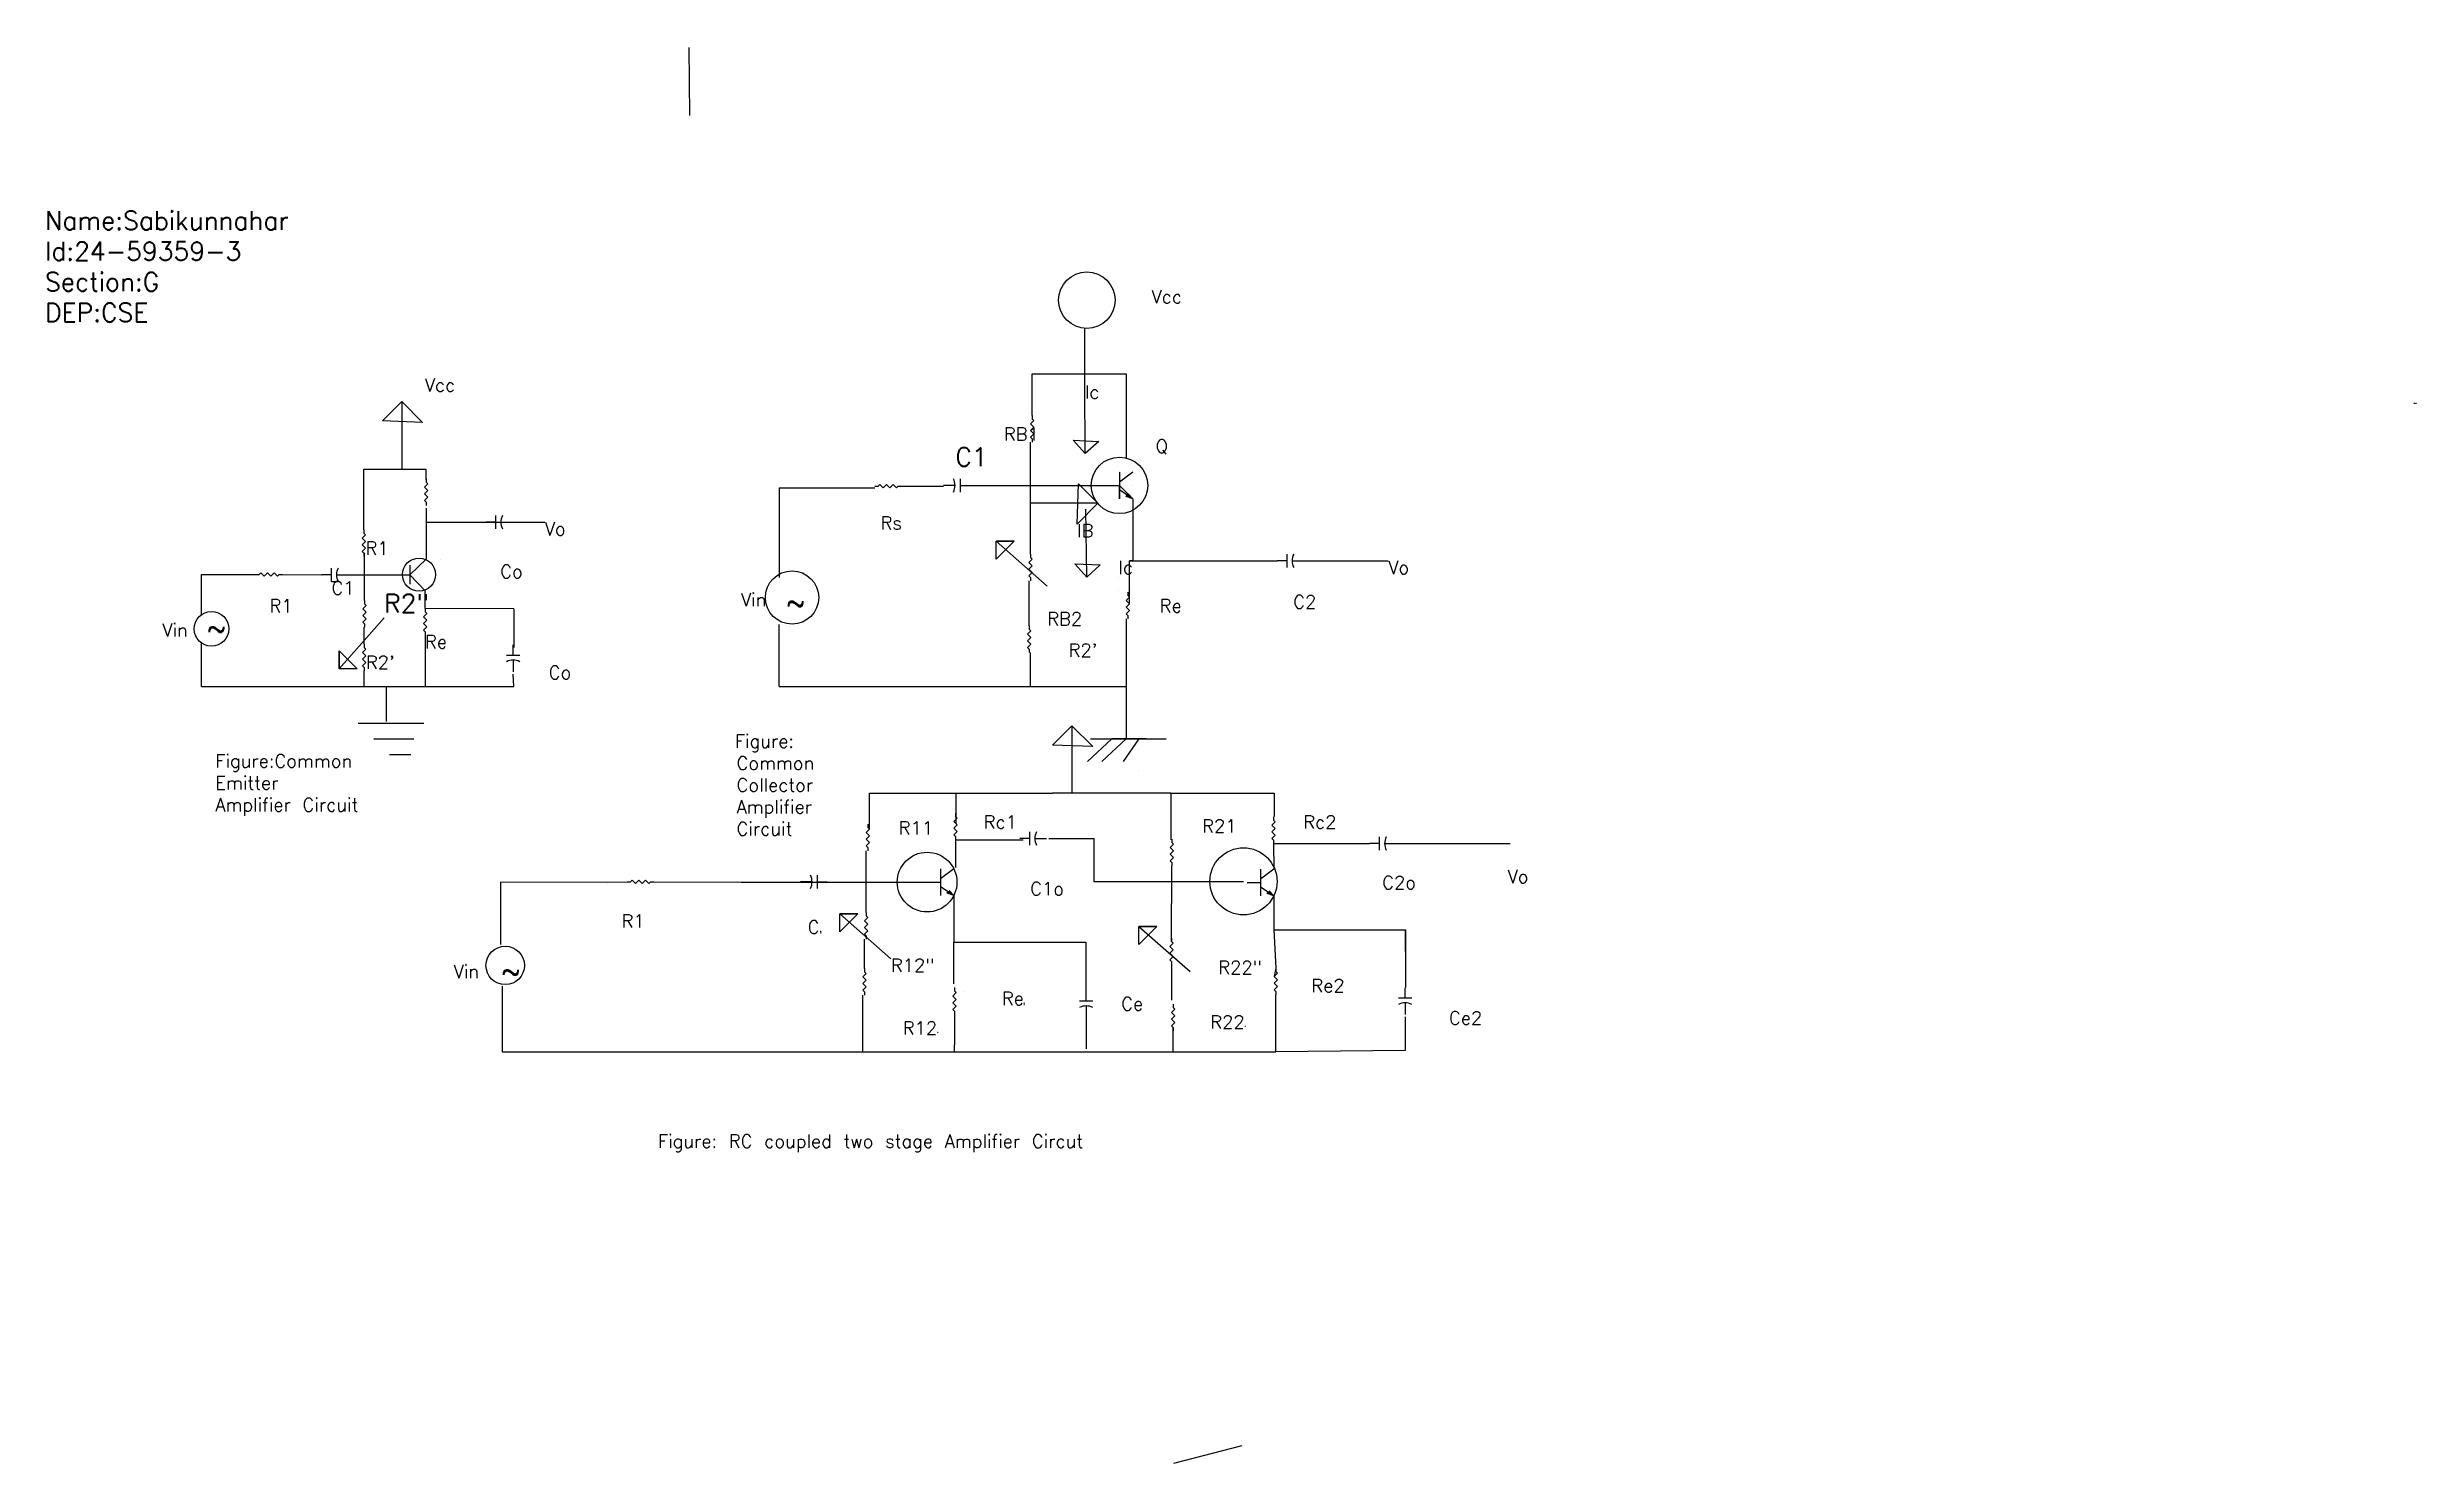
# Model space of a CAD drawing. Header units: millimetres. Extents: x -41 to 8972, y -2057 to 3332.
import ezdxf

# ---------------------------------------------------------------- set-up
doc = ezdxf.new("R2010")
doc.units = ezdxf.units.MM
doc.styles.get("Standard").update_dxf_attribs({"font": 'txt.shx', "height": 10})

# ---------------------------------------------------------------- blocks, each defined once
blk = doc.blocks.new('Resistor')
at = {"color": 7}
blk.add_lwpolyline([(0, 0), (0.05, 0), (0.075, 0.025), (0.125, -0.025), (0.175, 0.025), (0.225, -0.025), (0.275, 0.025), (0.325, -0.025), (0.35, 0), (0.4, 0)], dxfattribs=at)
blk = doc.blocks.new('Capacitor')
at = {"color": 7}
for p, q in [((0.15, 0), (0, 0)), ((0.15, -0.1), (0.15, 0.1)), ((0.225, 0), (0.4, 0))]:
    blk.add_line(p, q, dxfattribs=at)
blk.add_arc((0.4375, 0), 0.2125, 151.9275, 208.0725, dxfattribs=at)
blk = doc.blocks.new('Transistor - NPN')
at = {"color": 7}
for p, q in [((0, 0), (0.199999, 0)), ((0.199999, 0.2), (0.199999, -0.2)), ((0.399999, 0.2), (0.199999, 0.05)), ((0.316132, -0.145536), (0.201153, -0.069033)), ((0.302516, -0.166503), (0.316132, -0.145536)), ((0.399999, -0.2), (0.302516, -0.166503)), ((0.329748, -0.124569), (0.399999, -0.2))]:
    blk.add_line(p, q, dxfattribs=at)
blk.add_solid([(0.302516, -0.166503), (0.399999, -0.2), (0.329748, -0.124569)], dxfattribs=at)

msp = doc.modelspace()

# ---------------------------------------------------------------- linework, layer by layer
for p, q in [((2402.8, 3073.2), (2401, 3332.1)), ((3905.7, 2045.5), (3905.7, 2262.4)), ((3705.3, 1931.6), (3705.3, 2090.4)), ((3705.3, 2090.4), (4062.8, 2090.4)), ((4062.8, 2090.4), (4062.8, 1770)), ((4062.8, 2090.4), (4062.8, 2090.4)), ((4062.8, 2090.4), (4062.8, 2090.4)), ((4062.8, 2090.4), (4062.8, 2090.4)), ((1233.5, 1910.9), (1307, 1984.3)), ((1233.5, 1910.9), (1307, 1984.3)), ((1307, 1984.3), (1386.5, 1904.8)), ((1307, 1984.3), (1307, 1727.4)), ((3907.5, 1786.6), (3905.7, 2045.5)), ((1386.5, 1904.8), (1233.5, 1910.9)), ((3698.9, 1403.3), (3698.9, 1830)), ((3861.8, 1837.7), (3958.6, 1832.3)), ((3907.5, 1786.6), (3861.8, 1837.7)), ((3861.8, 1837.7), (3861.8, 1837.7)), ((3861.8, 1837.7), (3907.5, 1786.6)), ((3958.6, 1832.3), (3907.5, 1786.6)), ((1162.9, 1652), (1162.9, 1727.4)), ((1162.9, 1727.4), (1399.4, 1727.4)), ((1307, 1727.4), (1307, 1727.4)), ((1399.4, 1727.4), (1399.4, 1687.7)), ((3907.5, 1786.6), (3907.5, 1786.6)), ((4037.5, 1716.6), (4037.5, 1716.6)), ((4037.5, 1716.6), (4037.5, 1716.6)), ((1162.9, 1496.1), (1162.9, 1652)), ((2743.1, 1656.4), (3107, 1656.4)), ((2743.1, 1656.4), (2743.1, 1455.6)), ((3208.6, 1662.7), (3367.6, 1662.7)), ((3469.2, 1665.5), (3986.7, 1665.5)), ((3876.2, 1517.9), (3882.4, 1670.9)), ((3882.4, 1670.9), (3955.7, 1597.5)), ((3882.4, 1670.9), (3955.7, 1597.5)), ((3986.7, 1665.5), (3986.7, 1665.5)), ((4037.5, 1614.7), (4037.5, 1665.5)), ((4037.5, 1665.5), (4088.3, 1614.7)), ((4083.2, 1665.5), (4083.2, 1665.5)), ((4083.2, 1665.5), (4083.2, 1665.5)), ((1400.1, 1579.1), (1400.1, 1579.1)), ((1400.1, 1579.1), (1400.1, 1579.1)), ((1400.1, 1579.1), (1400.1, 1579.1)), ((1400.1, 1579.1), (1400.1, 1525.2)), ((3955.7, 1597.5), (3698.9, 1597.5)), ((3698.9, 1597.5), (3698.9, 1597.5)), ((3955.7, 1597.5), (3876.2, 1517.9)), ((3913.5, 1316.5), (3909.5, 1575.4)), ((4088.3, 1614.7), (4088.3, 1378.2)), ((1400.1, 1525.2), (1400.1, 1384.3)), ((1400.1, 1525.2), (1605.5, 1525.2)), ((1605.5, 1525.2), (1851.4, 1525.2)), ((1851.4, 1525.2), (1851.4, 1525.2)), ((2743.1, 1455.6), (2743.1, 1455.6)), ((2743.1, 1455.6), (2743.1, 1455.6)), ((2743.1, 1455.6), (2743.1, 1314.6)), ((3637.1, 1453.3), (3568.6, 1384.8)), ((3568.6, 1384.8), (3568.6, 1453.3)), ((3568.6, 1453.3), (3568.6, 1453.3)), ((3568.6, 1453.3), (3637.1, 1453.3)), ((3637.1, 1453.3), (3568.6, 1453.3)), ((3568.6, 1453.3), (3762.8, 1282)), ((3637.1, 1453.3), (3637.1, 1453.3)), ((1165.2, 1227.2), (1165.2, 1408.8)), ((1338.3, 1325.5), (1400.1, 1384.3)), ((1338.3, 1361.8), (1338.3, 1289.2)), ((1396.5, 1384.3), (1396.5, 1384.3)), ((1396.5, 1384.3), (1396.5, 1384.3)), ((1396.5, 1384.3), (1396.5, 1384.3)), ((1396.5, 1384.3), (1396.5, 1384.3)), ((1453.1, 1384.3), (1453.1, 1384.3)), ((3867.4, 1367.2), (3964.2, 1362.6)), ((3913.5, 1316.5), (3867.4, 1367.2)), ((3867.4, 1367.2), (3867.4, 1367.2)), ((3867.4, 1367.2), (3913.5, 1316.5)), ((3964.2, 1362.6), (3913.5, 1316.5)), ((4076.4, 1214.4), (4076.4, 1378.2)), ((4088.3, 1378.2), (4076.4, 1378.2)), ((4076.4, 1378.2), (4088.3, 1378.2)), ((4088.3, 1378.2), (4637, 1378.2)), ((4088.3, 1378.2), (4088.3, 1378.2)), ((4088.3, 1378.2), (4088.3, 1378.2)), ((4637, 1378.2), (4637, 1378.2)), ((4738.6, 1378.2), (5060.3, 1378.2)), ((5060.3, 1378.2), (5060.3, 1378.2)), ((545.5, 1325.9), (751.6, 1326.5)), ((545.5, 1171.4), (545.5, 1325.9)), ((853.2, 1326.5), (1001.6, 1325.5)), ((1037.9, 1317.3), (1037.9, 1317.3)), ((1039.7, 1300.1), (1065.1, 1300.1)), ((1103.2, 1325.5), (1309.9, 1325.5)), ((1309.9, 1325.5), (1338.3, 1325.5)), ((1338.3, 1325.5), (1338.3, 1289.2)), ((1338.3, 1325.5), (1395.8, 1263.8)), ((1338.3, 1289.2), (1338.3, 1289.2)), ((1372.9, 1325.9), (1372.9, 1325.9)), ((1384, 1263.8), (1384, 1263.8)), ((1384, 1263.8), (1384, 1263.8)), ((1395.8, 1196.9), (1395.8, 1263.8)), ((2743.1, 1314.6), (2743.1, 1314.6)), ((3694.4, 1131.4), (3694.4, 1301.7)), ((3913.5, 1316.5), (3913.5, 1316.5)), ((4033.5, 1316.5), (4033.5, 1316.5)), ((4033.5, 1265.8), (4033.5, 1265.8)), ((4079.6, 1265.8), (4079.6, 1265.8)), ((1733.7, 1195.2), (1395.8, 1196.9)), ((1733.7, 1195.2), (1733.7, 1048.7)), ((1069, 967.1), (1240.2, 1161.3)), ((1164.5, 1061.3), (1164.5, 1125.6)), ((1389.5, 1165.2), (1389.5, 1165.2)), ((1396.5, 1099.9), (1396.5, 899.6)), ((2743.1, 899.6), (2743.1, 1135.5)), ((2743.1, 1135.5), (2743.1, 1135.5)), ((2743.1, 1135.5), (2743.1, 1135.5)), ((2743.1, 1135.5), (2743.1, 1135.5)), ((4063.7, 1157.3), (4063.7, 701.5)), ((545.5, 899.6), (545.5, 1065.1)), ((1069, 1035.6), (1137.5, 967.1)), ((1069, 967.1), (1069, 1035.6)), ((1069, 1035.6), (1069, 1035.6)), ((1069, 1035.6), (1069, 967.1)), ((3698.9, 899.6), (3698.9, 1029.8)), ((1137.5, 967.1), (1069, 967.1)), ((1069, 967.1), (1069, 967.1)), ((1163.9, 899.6), (1163.9, 959.7)), ((1733.7, 899.6), (1731.3, 947)), ((545.5, 899.6), (1163.9, 899.6)), ((1163.9, 899.6), (1733.7, 899.6)), ((1163.9, 899.6), (1163.9, 899.6)), ((1163.9, 899.6), (1415.9, 899.6)), ((1163.9, 899.6), (1163.9, 899.6)), ((1163.9, 899.6), (1314.9, 899.6)), ((1249.7, 766.6), (1249.7, 899.6)), ((1396.5, 899.6), (1396.5, 899.6)), ((1415.9, 899.6), (1582, 899.6)), ((1644.9, 899.6), (1644.9, 899.6)), ((1644.9, 899.6), (1644.9, 899.6)), ((1644.9, 899.6), (1644.9, 899.6)), ((1644.9, 899.6), (1644.9, 899.6)), ((2743.1, 899.6), (3698.9, 899.6)), ((3698.9, 899.6), (3698.9, 899.6)), ((3698.9, 899.6), (4063.7, 899.6)), ((1141.1, 761.2), (1390.9, 761.2)), ((1390.9, 761.2), (1390.9, 761.2)), ((3782.7, 677.4), (3856.2, 750.8)), ((3782.7, 677.4), (3856.2, 750.8)), ((3856.2, 750.8), (3935.8, 671.3)), ((3856.2, 750.8), (3856.2, 493.9)), ((1200.8, 701.5), (1200.8, 701.5)), ((1200.8, 701.5), (1352.9, 701.5)), ((1260.5, 641.8), (1342, 641.8)), ((1342, 641.8), (1342, 641.8)), ((1342, 641.8), (1342, 641.8)), ((3935.8, 671.3), (3782.7, 677.4)), ((4008.5, 701.5), (3916.1, 614.7)), ((3927, 701.5), (4214.8, 701.5)), ((3970.4, 614.7), (4063.7, 701.5)), ((4063.7, 701.5), (4008.5, 701.5)), ((4111.6, 701.5), (4051.9, 614.7)), ((4138.8, 701.5), (4063.7, 701.5)), ((4063.7, 701.5), (4063.7, 701.5)), ((4138.8, 701.5), (4138.8, 701.5)), ((4111.6, 582.2), (4111.6, 582.2)), ((4111.6, 582.2), (4111.6, 582.2)), ((3087, 357), (3087, 493.9)), ((3087, 493.9), (3415.6, 493.9)), ((3160.5, 493.9), (3160.5, 493.9)), ((3415.6, 493.9), (3415.6, 378.1)), ((3415.6, 493.9), (3782.7, 493.9)), ((4233.4, 493.9), (3782.7, 493.9)), ((3856.2, 493.9), (3856.2, 493.9)), ((3869.9, 493.9), (3869.9, 493.9)), ((4233.4, 493.9), (4233.4, 316.1)), ((4233.4, 493.9), (4509.3, 493.9)), ((4306.9, 493.9), (4306.9, 493.9)), ((4509.3, 493.9), (4625.8, 493.9)), ((4625.8, 493.9), (4625.8, 405.1)), ((3074.3, 40.7), (3074.3, 274.4)), ((3413.8, 317.1), (3671.8, 317.1)), ((3413.8, 317.1), (3413.8, 211.4)), ((3769.2, 322), (3940.4, 322)), ((3940.4, 322), (3940.4, 158.6)), ((4624.1, 302.4), (4989.1, 302.4)), ((4624.1, 302.4), (4624.6, 205.4)), ((5090.7, 302.4), (5523.7, 302.4)), ((3413.8, 211.4), (3413.8, 211.4)), ((4236.1, -70.3), (4236.8, 217.2)), ((1682.6, 155.9), (2164.7, 156.4)), ((1682.6, 155.9), (1682.6, -81.9)), ((2091.5, 150), (2091.5, 150)), ((2266.3, 156.4), (2598, 155.9)), ((2598, 155.9), (2915.3, 155.9)), ((2598, 155.9), (2598, 155.9)), ((2598, 155.9), (2598, 155.9)), ((2598, 155.9), (2878.7, 155.9)), ((2598, 155.9), (2598, 155.9)), ((2598, 155.9), (2598, 155.9)), ((2598, 155.9), (2598, 155.9)), ((2915.3, 155.9), (3305.9, 155.9)), ((3407.5, 105.1), (3407.5, -73.1)), ((3940.4, 158.6), (4509.3, 158.6)), ((4509.3, 158.6), (4509.3, 158.6)), ((4509.3, 158.6), (4509.3, 158.6)), ((4624.6, 103.8), (4624.6, -26.3)), ((3042.5, 35.4), (2973.9, -33.1)), ((2973.9, -33.1), (2973.9, 35.4)), ((2973.9, 35.4), (2973.9, 35.4)), ((2973.9, 35.4), (3042.5, 35.4)), ((3042.5, 35.4), (2973.9, 35.4)), ((2973.9, 35.4), (3168.2, -135.8)), ((3042.5, 35.4), (3042.5, 35.4)), ((3068, -172.6), (3068, -60.9)), ((3407.5, -73.1), (3910, -73.1)), ((3407.5, -231.6), (3407.5, -73.1)), ((3910, -73.1), (3910, -262.1)), ((4180.3, -12.5), (4111.7, -81)), ((4111.7, -81), (4111.7, -12.5)), ((4111.7, -12.5), (4111.7, -12.5)), ((4111.7, -12.5), (4180.3, -12.5)), ((4180.3, -12.5), (4111.7, -12.5)), ((4111.7, -12.5), (4306, -183.7)), ((4180.3, -12.5), (4180.3, -12.5)), ((4624.6, -26.3), (5126.2, -26.3)), ((4624.6, -26.3), (4632.1, -171.2)), ((5126.2, -108.4), (5126.2, -26.3)), ((5126.2, -26.3), (5126.2, -245.4)), ((4236.1, -159.2), (4236.1, -293.3)), ((4632.1, -171.2), (4625.8, -202.9)), ((1688.7, -240.4), (1688.7, -490.4)), ((3407.5, -231.6), (3407.5, -231.6)), ((3446.1, -262.1), (3446.1, -262.1)), ((3061.6, -490.4), (3061.6, -274.2)), ((3409.8, -347.4), (3409.8, -463.2)), ((3910.9, -359.7), (3910.9, -359.7)), ((3910.9, -359.7), (3910.9, -369.2)), ((4632.7, -490.4), (4632.1, -272.8)), ((5124.1, -357.3), (5124.1, -485)), ((3910.9, -369.2), (3910.9, -369.2)), ((3910.9, -369.2), (3910.9, -478.2)), ((4241.5, -490.4), (4241.5, -397)), ((4241.5, -397), (4241.5, -397)), ((1688.7, -490.4), (3061.6, -490.4)), ((3061.6, -490.4), (3409.8, -490.4)), ((3409.8, -463.2), (3409.8, -463.2)), ((3409.8, -490.4), (3409.8, -463.2)), ((3409.8, -490.4), (3409.8, -490.4)), ((3409.8, -490.4), (3787.8, -490.4)), ((3787.8, -490.4), (4241.5, -490.4)), ((4241.5, -490.4), (4632.7, -490.4)), ((5124.1, -485), (4632.7, -490.4)), ((4502.7, -1989.5), (4243.7, -2056.9))]:
    msp.add_line(p, q)
for centre, radius in [((3913.6, 2370), 107.6), ((4037.5, 1665.5), 107.4), ((1372.9, 1325.9), 63), ((2792, 1238.6), 101.4), ((583.4, 1119.5), 66.3), ((4509.3, 158.6), 127.7), ((3305.9, 155.9), 113.6), ((1700.9, -161.2), 73.2)]:
    msp.add_circle(centre, radius)

# ---------------------------------------------------------------- block references
at = {"xscale": 254, "yscale": 254, "zscale": 254}
for name, p, rotation in [('Resistor', (3705.3, 1931.6), 270), ('Resistor', (1399.9, 1689.9), 270), ('Capacitor', (3469.2, 1665.5), 180), ('Resistor', (1162.9, 1496.1), 270), ('Resistor', (3698.9, 1403.3), 270), ('Resistor', (1165.2, 1227.2), 270), ('Resistor', (1395.8, 1196.9), 270), ('Resistor', (4070, 1258.9), 270), ('Resistor', (3694.4, 1131.4), 270), ('Resistor', (1164.5, 1061.3), 270), ('Capacitor', (1731.3, 1058.1), 270), ('Resistor', (3080.7, 376), 270), ('Resistor', (3413.8, 418.7), 270), ('Resistor', (4624.1, 404), 270), ('Resistor', (4236.8, 318.8), 270), ('Capacitor', (2925.4, 156.9), 180), ('Resistor', (3074.3, 40.7), 270), ('Resistor', (4236.1, -57.6), 270), ('Resistor', (3068, -172.6), 270), ('Resistor', (4632.1, -171.2), 270), ('Resistor', (3409.8, -245.8), 270), ('Capacitor', (3910.9, -258.1), 270), ('Capacitor', (5124.1, -246.2), 270), ('Resistor', (4241.5, -308.1), 270)]:
    msp.add_blockref(name, p, dxfattribs=dict(at, rotation=rotation))
for name, p, xscale, yscale, zscale in [('Resistor', (8962.2, 1977.9), 25.4, 25.4, 25.4), ('Transistor - NPN', (3986.7, 1665.5), 254, 254, 254), ('Resistor', (3107, 1662.7), 254, 254, 254), ('Capacitor', (1627.2, 1525.3), 254, 254, 254), ('Capacitor', (4637, 1378.2), 254, 254, 254), ('Resistor', (751.6, 1326.5), 254, 254, 254), ('Capacitor', (1001.6, 1325.5), 254, 254, 254), ('Capacitor', (3658.1, 322), 254, 253.9999999999999, 254), ('Capacitor', (4989.1, 302.4), 254, 254, 254), ('Transistor - NPN', (3305.9, 155.9), 254, 254, 254), ('Transistor - NPN', (4523, 154.6), 254, 254, 254), ('Resistor', (2164.7, 156.4), 254, 254, 254)]:
    msp.add_blockref(name, p, dxfattribs=dict(xscale=xscale, yscale=yscale, zscale=zscale))

# ---------------------------------------------------------------- texts
at = {"attachment_point": 1}
for s, insert, char_height, width in [('Name:Sabikunnahar\\PId:24-59359-3\\PSection:G\\PDEP:CSE', (-49.9, 2708.3), 70, 2224.151), ('Vcc', (1395, 2072.2), 50, 17.399), ('Ic', (3905.7, 2045.5), 50, 777.508), ('Ic', (4033.5, 1378.2), 50, 42.858), ('R1', (804.2, 1232.2), 50, 0.16), ('RB2', (3762.8, 1182.5), 50, 8.058), ('C2', (4698.6, 1247.5), 50, 1.932), ("R2'", (3844.3, 1063), 50, 17.521), ('{\\C0;Figure:Common Emitter\\PAmplifier Circuit}', (598, 641.8), 50, 528.584), ('\\pi-6.413,l6.413;Figure: Common Collector Amplifier Circuit', (2574.5, 717.1), 50, 162.899), ('R11', (3197.8, 387), 50, 108.011), ('{\\H5x;C}1', (2851.5, 9.8), 10, 10.333), ('Figure: RC coupled two stage Amplifier Circut', (2282, -805.1), 50, 2599.974)]:
    msp.add_mtext(s, dxfattribs=dict(at, insert=insert, char_height=char_height, width=width))
for s, insert, char_height in [('Vcc', (4159.8, 2408.4), 50), ('C1', (3413.3, 1808.8), 70), ('RB1', (3598, 1885.6), 50), ('Q', (4175.2, 1839.5), 50), ('Rs', (3128.6, 1547.4), 50), ('R1', (1169.3, 1451.7), 50), ('Vo', (1851.4, 1525.2), 50), ('IB', (3876.2, 1517.9), 50), ('Co', (1681.7, 1362.9), 50), ('Vo', (5060.3, 1378.2), 50), ('C1', (1039.7, 1300.1), 50), ('R2"', (1240.2, 1251.5), 70), ('Vin', (2597.6, 1255.2), 50), ('{\\C0;~}', (2770.3, 1254.9), 70), ('Re', (4190.6, 1232.2), 50), ('Vin', (396.5, 1139.9), 50), ('~', (567.1, 1157.5), 70), ('Re', (1395.8, 1095.3), 50), ("R2'", (1170.9, 1016.9), 50), ('Co', (1866.4, 978.5), 50), ('Rc1', (3521.1, 409.6), 50), ('R21', (4352.2, 394.2), 50), ('Rc2', (4737, 409.6), 50), ('Vo', (5514.3, 202), 50), ('C1o', (3698.1, 155.9), 50), ('C2o', (5037.2, 178.9), 50), ('R1', (2143.5, 32.8), 50), ('Vin', (1504.7, -159.4), 50), ('~', (1687.2, -147.5), 70), ('R12"', (3168.2, -135.8), 50), ('R22"', (4413.8, -144), 50), ('{\\H5x;Re}l', (3590.3, -262.1), 10), ('Re2', (4767.8, -213.2), 50), ('Ce', (4044.4, -282.4), 50), ("{\\H5x;R22}'", (4383, -351.6), 10), ('Ce2', (5291.2, -336.2), 50), ("{\\H5x;R12}'", (3213.2, -374.6), 10)]:
    msp.add_mtext(s, dxfattribs=dict(at, insert=insert, char_height=char_height))

doc.saveas('drawing.dxf')
